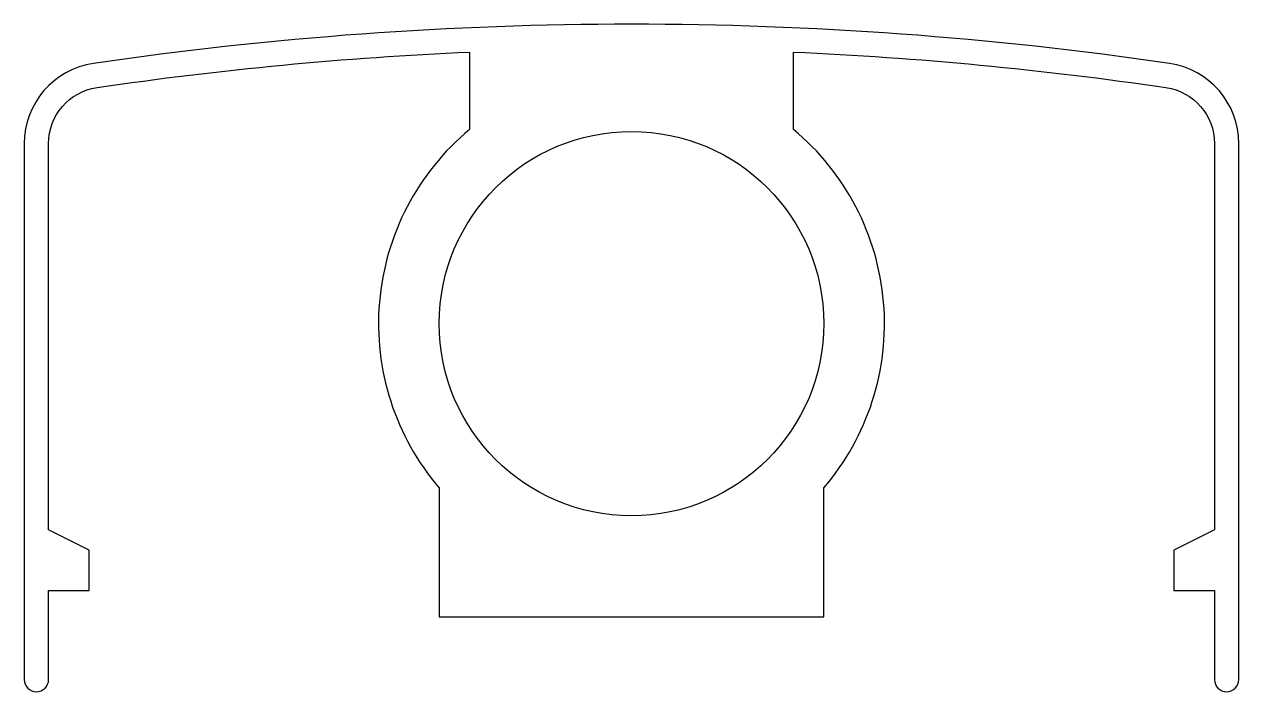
# Model space of a CAD drawing. Extents: x 927.1 to 987.1, y -14.1 to 18.9.
import ezdxf

# ---------------------------------------------------------------- set-up
doc = ezdxf.new("R2010")
doc.units = 0
doc.header["$LTSCALE"] = 15
doc.layers.get('0').update_dxf_attribs({"linetype": 'CONTINUOUS'})

msp = doc.modelspace()

# ---------------------------------------------------------------- linework, layer by layer
at = {"ltscale": 0.05}
msp.add_lwpolyline([(930.343, -9.057), (930.343, -7.057), (928.343, -6.057), (928.343, 13.047, -0.372193), (930.737, 15.817, -0.025407), (949.143, 17.567), (949.143, 13.747, 0.418022), (947.643, -3.981), (947.643, -10.357), (966.643, -10.357), (966.643, -3.981, 0.418022), (965.143, 13.747), (965.143, 17.567, -0.025407), (983.549, 15.817, -0.372193), (985.943, 13.047), (985.943, -6.057), (983.943, -7.057), (983.943, -9.057), (985.943, -9.057), (985.943, -13.457, 1), (987.143, -13.457), (987.143, 13.047, 0.372193), (983.723, 17.005, 0.072912), (930.563, 17.005, 0.372193), (927.143, 13.047), (927.143, -13.457, 1), (928.343, -13.457), (928.343, -9.057)], format="xyb", close=True, dxfattribs=at)
msp.add_circle((957.143, 4.143), 9.5, dxfattribs=at)

doc.saveas('drawing.dxf')
